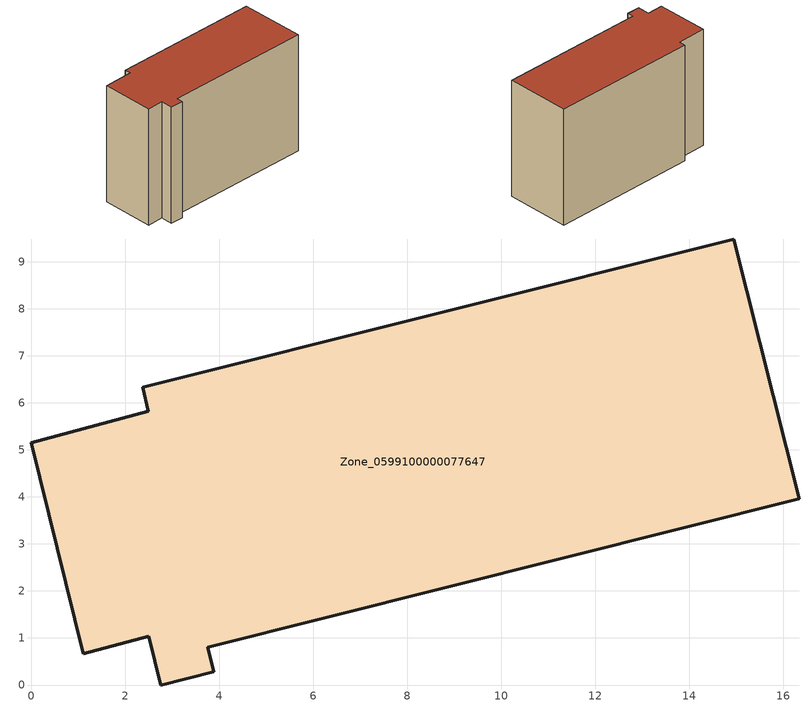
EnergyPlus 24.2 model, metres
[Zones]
Zone_0599100000077647
 floor ground (C_G): 2.5,1.04 1.11,0.67 0,5.15 2.49,5.82 2.37,6.34 14.95,9.49 16.34,3.96 3.76,0.8 3.88,0.28 2.76,0 z0
 wall outside (C_F): 2.49,5.82 0,5.15 1.11,0.67 2.5,1.04 2.76,0 3.88,0.28 3.76,0.8 16.34,3.96 14.95,9.49 2.37,6.34 2.49,5.82 z0:10.58
 roof outside (C_R): 16.34,3.96 14.95,9.49 2.37,6.34 2.49,5.82 0,5.15 1.11,0.67 2.5,1.04 2.76,0 3.88,0.28 3.76,0.8 z10.58
[BUILDING]
Pand.0599100000077647: North Axis=0; Terrain=City; Loads Convergence Tolerance Value=0.04; Temperature Convergence Tolerance Value=0.4; Solar Distribution=FullExterior; Maximum Number of Warmup Days=25; Minimum Number of Warmup Days=1
[Site:Location]
Rotterdam.The.Hague.AP_ZH_NLD Design_Conditions: Latitude=51.96; Longitude=4.45; Time Zone=1; Elevation=-4.5
[SITE:GROUNDTEMPERATURE:BUILDINGSURFACE]
18, 18, 18, 18, 18, 18, 18, 18, 18, 18, 18, 18
[MATERIAL] Thermal Absorptance=0.9; Solar Absorptance=0.7; Visible Absorptance=0.7
Name | Roughness | Thickness | Conductivity | Density | Specific Heat
G.TI.1992-2005 | MediumSmooth | 0.15 | 0.06 | 540 | 1210
F.TI.1992-2005 | Rough | 0.3 | 0.12 | 1920 | 840
R.TI.1992-2005 | MediumRough | 0.2 | 0.08 | 1500 | 1000
[CONSTRUCTION]
C_G: G.TI.1992-2005
C_F: F.TI.1992-2005
C_R: R.TI.1992-2005
[ZONE]
Zone_0599100000077647: Type=1; Multiplier=1; Ceiling Height=Autocalculate; Volume=Autocalculate; Floor Area=autocalculate; Part of Total Floor Area=Yes
[ZONEINFILTRATION:DESIGNFLOWRATE]
Infil_Zone_0599100000077647: Zone or ZoneList or Space or SpaceList=Zone_0599100000077647; Schedule=AlwaysOn; Design Flow Rate Calculation Method=Flow/Area; Flow Rate per Floor Area=0.0015; Constant Term Coefficient=1; Temperature Term Coefficient=0; Velocity Term Coefficient=0; Velocity Squared Term Coefficient=0
[HVACTEMPLATE:ZONE:IDEALLOADSAIRSYSTEM]
Zone_0599100000077647: Maximum Heating Supply Air Temperature=50; Minimum Cooling Supply Air Temperature=13; Maximum Heating Supply Air Humidity Ratio=0.0156; Minimum Cooling Supply Air Humidity Ratio=0.0077; Heating Limit=NoLimit; Cooling Limit=NoLimit; Dehumidification Control Type=ConstantSensibleHeatRatio; Cooling Sensible Heat Ratio=0.7; Dehumidification Setpoint=60; Humidification Control Type=None; Humidification Setpoint=30; Outdoor Air Method=None; Outdoor Air Flow Rate per Person=0.00944; Outdoor Air Flow Rate per Zone Floor Area=0; Outdoor Air Flow Rate per Zone=0; Demand Controlled Ventilation Type=None; Outdoor Air Economizer Type=NoEconomizer; Heat Recovery Type=None; Sensible Heat Recovery Effectiveness=0.7; Latent Heat Recovery Effectiveness=0.65
[ZONECONTROL:THERMOSTAT]
ThermostatControl_Zone_0599100000077647: Zone or ZoneList=Zone_0599100000077647; Control Type Schedule=DualSetpointControlType; Control 1=Thermostat_Zone_0599100000077647; Temperature Difference Between Cutout And Setpoint=0
[THERMOSTATSETPOINT:DUALSETPOINT]
Thermostat_Zone_0599100000077647: Heating Setpoint Temperature Schedule=HeatingSetpoint_Zone_0599100000077647; Cooling Setpoint Temperature Schedule=CoolingSetpoint_Zone_0599100000077647
[SCHEDULE:COMPACT]
HeatingSetpoint_Zone_0599100000077647: Through: 12/31, For: AllDays, Until: 24:00, 21
CoolingSetpoint_Zone_0599100000077647: Through: 12/31, For: AllDays, Until: 24:00, 24
DualSetpointControlType: Through: 12/31, For: AllDays, Until: 24:00, 4
AlwaysOn: Through: 12/31, For: AllDays, Until: 24:00, 1
